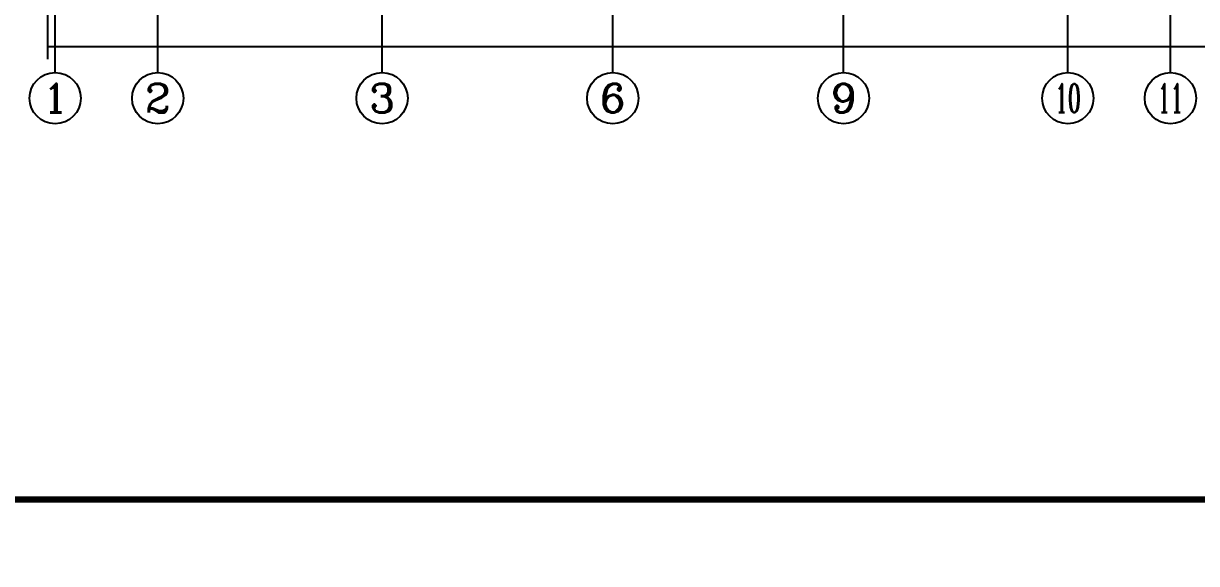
# Model space of a CAD drawing. Extents: x -726032 to 135930, y -151624 to 587044.
# Drawn here: x -712407 to -688614, y 477844 to 488799 of the extents above; entities that cross this region are included whole.
import ezdxf
from ezdxf.enums import TextEntityAlignment as Align

# ---------------------------------------------------------------- set-up
doc = ezdxf.new("R2010")
doc.units = 0
doc.header["$LTSCALE"] = 1000
doc.header["$MEASUREMENT"] = 0
doc.layers.get('0').update_dxf_attribs({"linetype": 'CONTINUOUS'})
doc.layers.get('DEFPOINTS').update_dxf_attribs({"color": 1, "linetype": 'CONTINUOUS'})
for name, color, linetype in [('AXIS', 245, 'CONTINUOUS'), ('AXIS_TEXT', 7, 'CONTINUOUS'), ('PUB_TITLE', 1, 'CONTINUOUS')]:
    doc.layers.add(name, color=color, linetype=linetype)
doc.styles.add('COMPLEX', font='COMPLEX')
doc.styles.add('DIM_FONT', font='isocp.shx', dxfattribs={"width": 0.8})
doc.dimstyles.new('DIMN', dxfattribs={"dimtxt": 300, "dimasz": 1, "dimexe": 250, "dimexo": 300, "dimgap": 150, "dimtad": 1, "dimdec": 0, "dimzin": 0, "dimdsep": 46, "dimtxsty": 'DIM_FONT', "dimcen": 0.09, "dimclrt": 142, "dimadec": 0, "dimazin": 0, "dimtfac": 1, "dimtdec": 0, "dimtix": 1, "dimtmove": 2, "dimatfit": 3, "dimfxl": 1, "dimtolj": 1, "dimtzin": 0, "dimarcsym": 0})

# ---------------------------------------------------------------- blocks, each defined once
blk = doc.blocks.new('*D510')
at = {"layer": 'AXIS', "color": 0, "lineweight": -2, "transparency": 16777216}
for p, q in [((-711920, 491580), (-711920, 488073)), ((-643241, 491580), (-643241, 488073)), ((-643242, 488323), (-711919, 488323))]:
    blk.add_line(p, q, dxfattribs=at)
at = {"layer": 'AXIS', "color": 0, "transparency": 16777216}
for points in [[(-711919, 488323), (-711919, 488323), (-711920, 488323)], [(-643242, 488323), (-643242, 488323), (-643241, 488323)]]:
    blk.add_solid(points, dxfattribs=at)
at = {"layer": 'DEFPOINTS', "color": 0, "transparency": 16777216}
for p in [(-711920, 491880), (-643241, 491880), (-711920, 488323)]:
    blk.add_point(p, dxfattribs=at)
at = {"layer": 'AXIS', "color": 142, "transparency": 16777216, "insert": (-677580, 488623), "char_height": 300, "attachment_point": 5, "style": 'DIM_FONT'}
blk.add_mtext('\\A1;68679', dxfattribs=at)
blk = doc.blocks.new('_AXISO')
blk.add_circle((0, 0), 0.5)
at = {"layer": 'AXIS_TEXT', "style": 'COMPLEX', "width": 1.041667}
blk.add_attdef('A', text='', height=0.56, dxfattribs=at).set_placement((-0.25, -0.28), (0.25, -0.28), align=Align.FIT)

msp = doc.modelspace()

# ---------------------------------------------------------------- linework, layer by layer
at = {"layer": 'AXIS'}
for p, q in [((-711763.9, 487802.9), (-711763.9, 491880.4)), ((-709683.9, 487802.9), (-709683.9, 491880.4)), ((-705133.9, 487802.9), (-705133.9, 491880.4)), ((-700453.9, 487802.9), (-700453.9, 491880.4)), ((-695773.9, 487802.9), (-695773.9, 491880.4)), ((-691223.9, 487802.9), (-691223.9, 491880.4)), ((-689143.9, 487802.9), (-689143.9, 491880.4))]:
    msp.add_line(p, q, dxfattribs=at)
at = {"layer": 'PUB_TITLE'}
for points, const_width in [([(-726032.4, 477843.9), (-629442.4, 477843.9), (-629442.4, 532443.9), (-726032.4, 532443.9)], 0.234), ([(-723432.4, 479143.9), (-630742.4, 479143.9), (-630742.4, 531143.9), (-723432.4, 531143.9)], 130)]:
    msp.add_lwpolyline(points, close=True, dxfattribs=dict(at, const_width=const_width))

# ---------------------------------------------------------------- block references
at = {"layer": 'AXIS'}
ref = msp.add_blockref('_AXISO', (-711763.9, 487282.9), dxfattribs=dict(at, xscale=1040, yscale=1040, zscale=1040))
ref.add_attrib('A', '1', dxfattribs={"layer": 'AXIS_TEXT', "height": 582.4, "style": 'COMPLEX', "width": 2.083333}).set_placement((-712023.9, 486991.7), (-711503.9, 486991.7), align=Align.FIT)
ref = msp.add_blockref('_AXISO', (-709683.9, 487282.9), dxfattribs=dict(at, xscale=1040, yscale=1040, zscale=1040))
ref.add_attrib('A', '2', dxfattribs={"layer": 'AXIS_TEXT', "height": 582.4, "style": 'COMPLEX', "width": 1.339286}).set_placement((-709943.9, 486991.7), (-709423.9, 486991.7), align=Align.FIT)
ref = msp.add_blockref('_AXISO', (-705133.9, 487282.9), dxfattribs=dict(at, xscale=1040, yscale=1040, zscale=1040))
ref.add_attrib('A', '3', dxfattribs={"layer": 'AXIS_TEXT', "height": 582.4, "style": 'COMPLEX', "width": 1.339286}).set_placement((-705393.9, 486991.7), (-704873.9, 486991.7), align=Align.FIT)
ref = msp.add_blockref('_AXISO', (-700453.9, 487282.9), dxfattribs=dict(at, xscale=1040, yscale=1040, zscale=1040))
ref.add_attrib('A', '6', dxfattribs={"layer": 'AXIS_TEXT', "height": 582.4, "style": 'COMPLEX', "width": 1.339286}).set_placement((-700713.9, 486991.7), (-700193.9, 486991.7), align=Align.FIT)
ref = msp.add_blockref('_AXISO', (-695773.9, 487282.9), dxfattribs=dict(at, xscale=1040, yscale=1040, zscale=1040))
ref.add_attrib('A', '9', dxfattribs={"layer": 'AXIS_TEXT', "height": 582.4, "style": 'COMPLEX', "width": 1.339286}).set_placement((-696033.9, 486991.7), (-695513.9, 486991.7), align=Align.FIT)
ref = msp.add_blockref('_AXISO', (-691223.9, 487282.9), dxfattribs=dict(at, xscale=1040, yscale=1040, zscale=1040))
ref.add_attrib('A', '10', dxfattribs={"layer": 'AXIS_TEXT', "height": 582.4, "style": 'COMPLEX', "width": 0.646552}).set_placement((-691483.9, 486991.7), (-690963.9, 486991.7), align=Align.FIT)
ref = msp.add_blockref('_AXISO', (-689143.9, 487282.9), dxfattribs=dict(at, xscale=1040, yscale=1040, zscale=1040))
ref.add_attrib('A', '11', dxfattribs={"layer": 'AXIS_TEXT', "height": 582.4, "style": 'COMPLEX', "width": 0.78125}).set_placement((-689403.9, 486991.7), (-688883.9, 486991.7), align=Align.FIT)

# ---------------------------------------------------------------- dimensions: what is measured, and where the dimension line sits
dim = msp.add_aligned_dim(p1=(-643240.9, 491880.4), p2=(-711919.9, 491880.4), distance=3557.4, dimstyle='DIMN', dxfattribs=at)
dim.commit()
dim.dimension.update_dxf_attribs({"geometry": '*D510', "text_midpoint": (-677580.4, 488622.9)})

doc.saveas('drawing.dxf')
